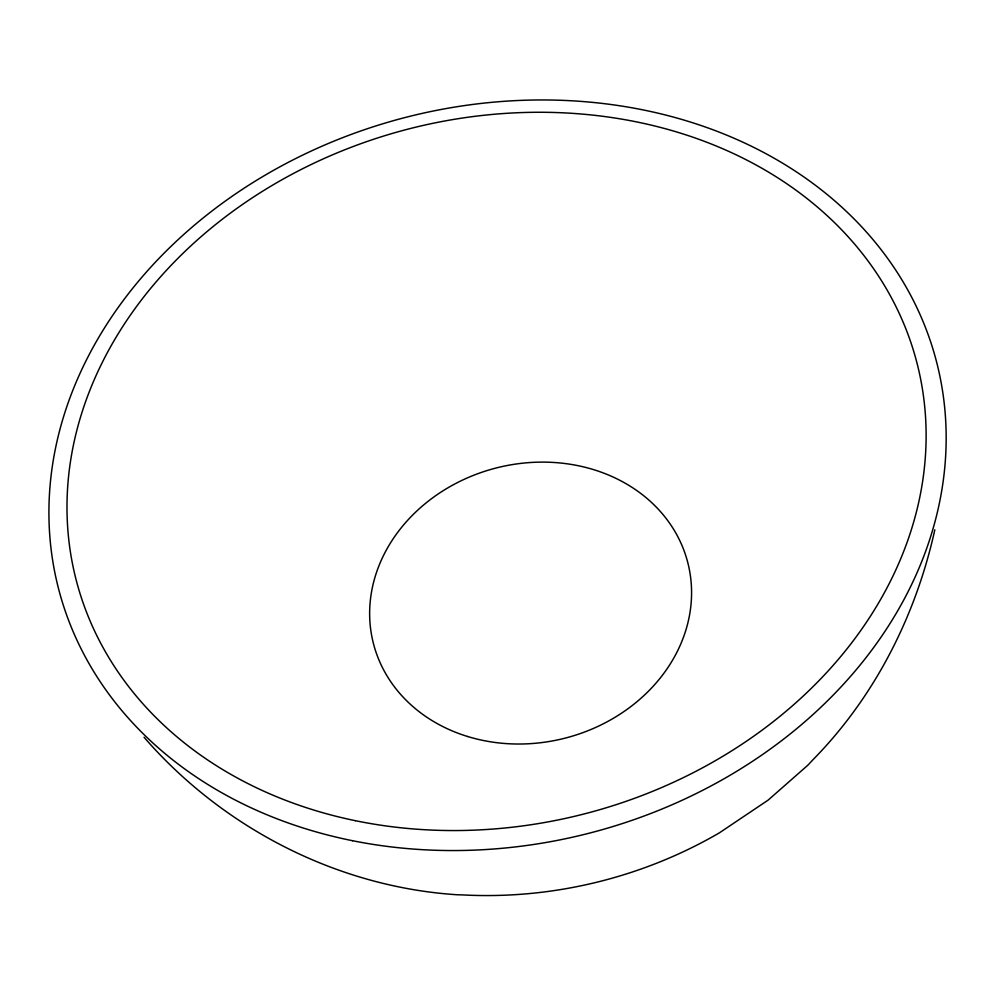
<?xml version="1.0" encoding="UTF-8"?>
<svg xmlns="http://www.w3.org/2000/svg" width="995" height="995" viewBox="0 0 995 995"><rect width="100%" height="100%" fill="white"/><g stroke="black" fill="none" stroke-linecap="round" stroke-linejoin="round"><path stroke-width="1.49" d="M934.827 529.788C915.935 615.37 875.028 696.413 813.45 759.235L807.791 765.267L768.04 800.191L719.36 832.865C641.924 877.889 551.703 899.754 462.24 894.891L457.314 894.766C337.143 887.018 222.743 827.939 144.051 737.258M467.65 736.511A162.309 139.412 -14.5 0 0 690.381 575.645A162.309 139.412 -14.5 0 0 433.77 497.04A162.309 139.412 -14.5 0 0 467.65 736.511M352.479 840.7A453.421 369.481 -14.5 0 0 937.725 366.533A453.421 369.481 -14.5 0 0 202.433 218.539A453.421 369.481 -14.5 0 0 352.479 840.7M355.352 820.688A434.181 353.561 -14.5 0 0 918.497 369.182A434.181 353.561 -14.5 0 0 215.803 224.36A434.181 353.561 -14.5 0 0 355.352 820.688"/></g></svg>
